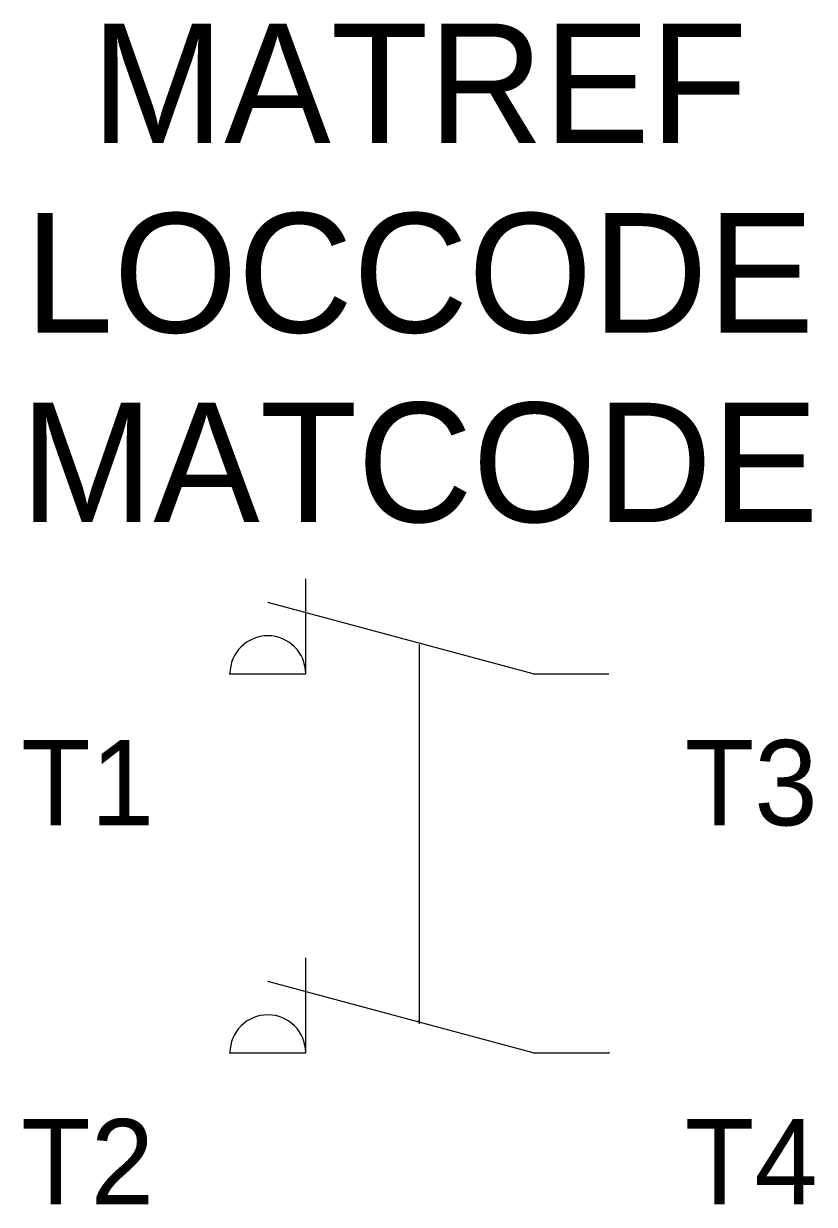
# Model space of a CAD drawing. Extents: x -10.4 to 10.4, y -4 to 27.1.
import ezdxf
from ezdxf.enums import TextEntityAlignment as Align

# ---------------------------------------------------------------- set-up
doc = ezdxf.new("R2010")
doc.units = 0
doc.linetypes.add('DASHED', pattern=[0])
doc.layers.get('0').update_dxf_attribs({"linetype": 'CONTINUOUS'})
for name, color, linetype in [('A', 7, 'CONTINUOUS'), ('C', 6, 'CONTINUOUS'), ('T2', 1, 'CONTINUOUS')]:
    doc.layers.add(name, color=color, linetype=linetype)

msp = doc.modelspace()

# ---------------------------------------------------------------- linework, layer by layer
at = {"color": 0}
for p, q in [((-3, 10), (-3, 12.5)), ((3, 10), (-4, 11.876)), ((-5, 10), (-3, 10)), ((3, 10), (5, 10)), ((-3, 0), (-3, 2.5)), ((3, 0), (-4, 1.876)), ((-5, 0), (-3, 0)), ((3, 0), (5, 0))]:
    msp.add_line(p, q, dxfattribs=at)
at = {"color": 0, "linetype": 'DASHED'}
msp.add_line((0, 0.766), (0, 10.766), dxfattribs=at)
at = {"color": 0}
for centre in [(-4, 10), (-4, 0)]:
    msp.add_arc(centre, 1, 0, 180, dxfattribs=at)
at = {"layer": 'A', "color": 0, "linetype": 'DASHED'}
msp.add_point((-0.024, 0.833), dxfattribs=at)
at = {"layer": 'C', "color": 0}
msp.add_point((-5, 10), dxfattribs=at)
at = {"layer": 'C', "color": 0, "linetype": 'DASHED'}
for p in [(-5, 0), (5, 0)]:
    msp.add_point(p, dxfattribs=at)

# ---------------------------------------------------------------- texts
at = {"color": 0, "linetype": 'CONTINUOUS'}
for tag, p in [('MATREF', (0, 24)), ('LOCCODE', (0, 19)), ('MATCODE', (0, 14))]:
    msp.add_attdef(tag, text='', height=3.15, dxfattribs=at).set_placement(p, align=Align.CENTER)
at = {"layer": 'T2', "color": 0, "linetype": 'CONTINUOUS'}
for tag, p in [('T1', (-7, 6)), ('T2', (-7, -4))]:
    msp.add_attdef(tag, text='', height=2.25, dxfattribs=at).set_placement(p, align=Align.RIGHT)
for tag, p in [('T3', (7, 6)), ('T4', (7, -4))]:
    msp.add_attdef(tag, p, '', height=2.25, dxfattribs=at)

doc.saveas('drawing.dxf')
